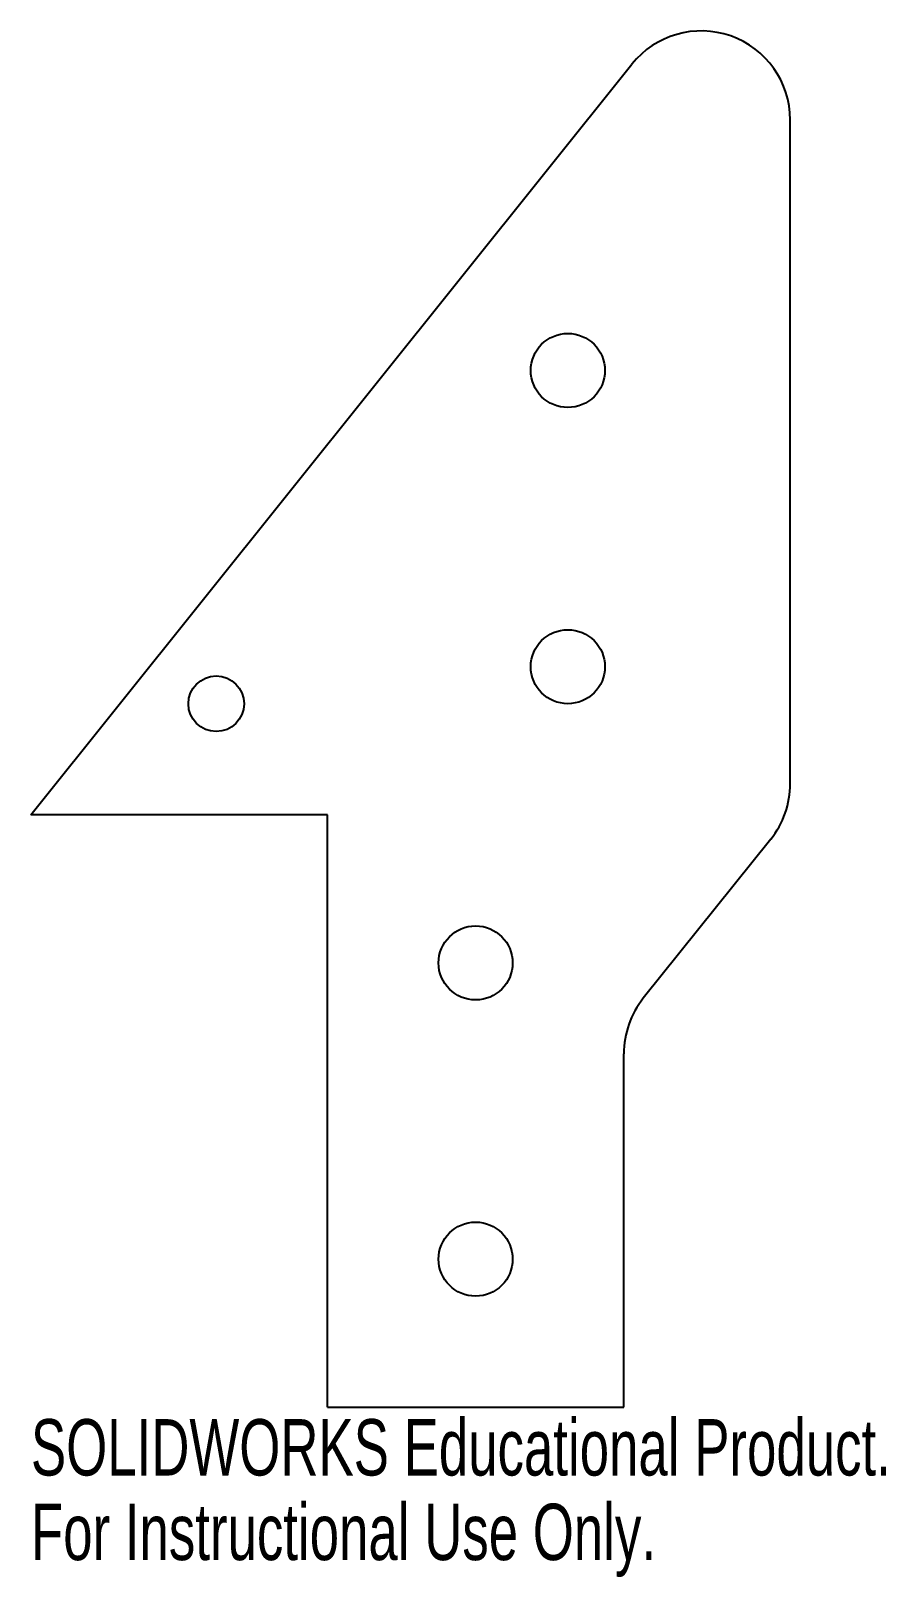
# Model space of a CAD drawing. Header units: inches. Extents: x 0 to 2.88, y -2.57 to 2.65.
import ezdxf

# ---------------------------------------------------------------- set-up
doc = ezdxf.new("R2010")
doc.units = ezdxf.units.IN
doc.header["$MEASUREMENT"] = 0
doc.styles.add('SLDTEXTSTYLE0', font='TXT', dxfattribs={"width": 0.7})

msp = doc.modelspace()

# ---------------------------------------------------------------- linework, layer by layer
at = {"color": 7, "linetype": 'Continuous', "lineweight": 25}
for p, q in [((0, 0), (2.027, 2.5337)), ((2.5612, 0.1052), (2.5612, 2.3463)), ((1, 0), (0, 0)), ((1, -2), (1, 0)), ((2.4955, -0.0822), (2.0657, -0.6194)), ((2, -2), (2, -0.8068)), ((1, -2), (2, -2))]:
    msp.add_line(p, q, dxfattribs=at)
for centre, radius in [((1.8112, 1.5), 0.125), ((1.8112, 0.5), 0.125), ((0.625, 0.375), 0.0938), ((1.5, -0.5), 0.125), ((1.5, -1.5), 0.125)]:
    msp.add_circle(centre, radius, dxfattribs=at)
for centre, start, end in [((2.2612, 2.3463), 0, 141.3402), ((2.2612, 0.1052), 321.3402, 0), ((2.3, -0.8068), 141.3402, 180)]:
    msp.add_arc(centre, 0.3, start, end, dxfattribs=at)

# ---------------------------------------------------------------- texts
at = {"color": 7, "linetype": 'Continuous', "char_height": 0.1903, "attachment_point": 1, "style": 'SLDTEXTSTYLE0'}
for s, insert in [('SOLIDWORKS Educational Product.', (0, -2.0401)), ('For Instructional Use Only.', (0, -2.3256))]:
    msp.add_mtext(s, dxfattribs=dict(at, insert=insert))

doc.saveas('drawing.dxf')
